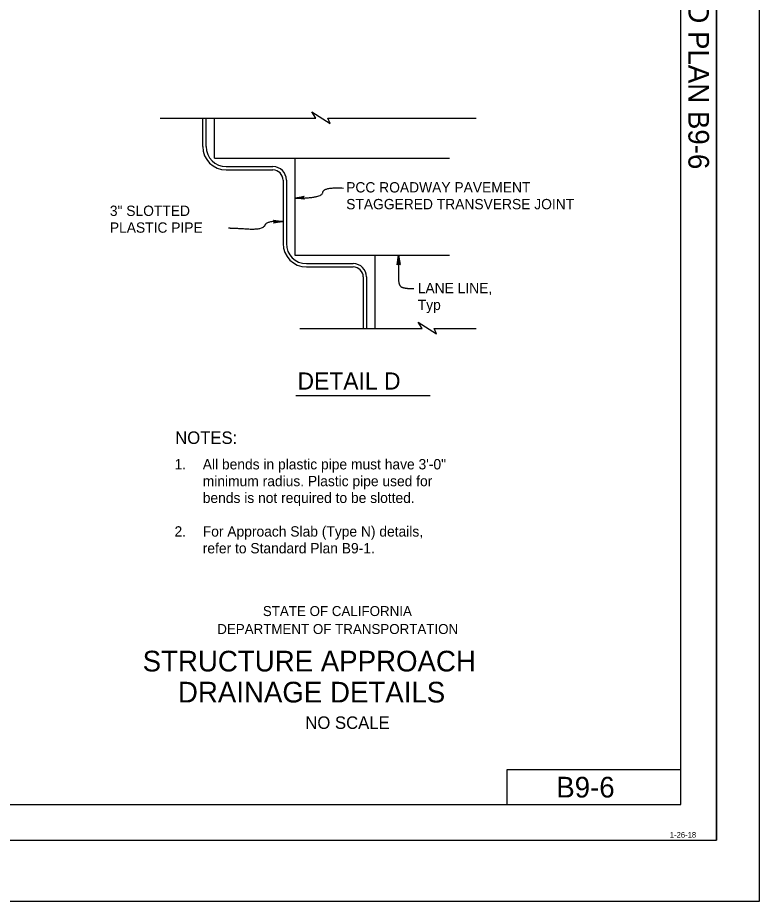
# Model space of a CAD drawing. Extents: x -893 to 867, y -474 to 712.
# Drawn here: x 346 to 867, y -474 to 146 of the extents above; entities that cross this region are included whole.
import ezdxf

# ---------------------------------------------------------------- set-up
doc = ezdxf.new("R2010")
doc.units = 0
for name, color, linetype in [('10 Sheet Format', 7, 'Continuous'), ('12 Coord Grid', 7, 'Continuous'), ('214 Text and Titles', 7, 'Continuous'), ('222 Structural Steel', 7, 'Continuous'), ('240 Concrete', 7, 'Continuous'), ('60 Nongeo Data', 7, 'Continuous')]:
    doc.layers.add(name, color=color, linetype=linetype)

msp = doc.modelspace()

# ---------------------------------------------------------------- linework, layer by layer
at = {"layer": '10 Sheet Format'}
for p, q in [((836.55, 668.96), (836.55, -431.05)), ((811.55, -406.04), (811.55, 643.96)), ((811.55, -381.95), (689.5, -381.95)), ((689.5, -381.95), (689.5, -406.04)), ((-813.45, -406.04), (811.55, -406.04)), ((-863.46, -431.05), (836.55, -431.05))]:
    msp.add_line(p, q, dxfattribs=at)
for points in [[(-893.46, -474.05), (866.55, -474.05), (866.55, 711.96), (-893.46, 711.96)], [(-863.46, -431.05), (836.55, -431.05), (836.55, 668.96), (-863.46, 668.96)]]:
    msp.add_lwpolyline(points, close=True, dxfattribs=at)
at = {"layer": '12 Coord Grid'}
for p, q in [((540.61, 18.99), (547.14, 20.44)), ((540.61, 18.99), (546.99, 20.15)), ((546.83, 19.87), (540.61, 18.99)), ((546.68, 19.59), (540.61, 18.99)), ((546.52, 19.3), (540.61, 18.99)), ((540.61, 18.99), (546.71, 19.03)), ((547.26, 18.24), (540.61, 18.99)), ((540.61, 18.99), (546.89, 18.77)), ((547.07, 18.5), (540.61, 18.99)), ((546.52, 19.3), (546.83, 19.87)), ((546.89, 18.77), (546.52, 19.3)), ((546.83, 19.87), (547.14, 20.44)), ((546.89, 18.77), (547.26, 18.24)), ((526.14, 3.11), (525.8, 3.66)), ((525.8, 3.66), (532.4, 2.56)), ((532.4, 2.56), (525.8, 1.45)), ((526.14, 2), (525.8, 1.45)), ((525.97, 3.38), (532.4, 2.56)), ((532.4, 2.56), (525.97, 1.73)), ((532.4, 2.56), (526.14, 3.11)), ((526.14, 3.11), (526.48, 2.56)), ((526.14, 2), (532.4, 2.56)), ((526.48, 2.56), (526.14, 2)), ((532.4, 2.56), (526.31, 2.83)), ((526.31, 2.28), (532.4, 2.56)), ((526.48, 2.56), (532.4, 2.56)), ((612.46, -27.65), (613.4, -21.02)), ((612.73, -27.47), (613.4, -21.02)), ((613.4, -21.02), (613, -27.29)), ((613.4, -21.02), (613.27, -27.12)), ((613.54, -26.94), (613.4, -21.02)), ((613.4, -21.02), (614.66, -27.59)), ((614.1, -27.27), (613.4, -21.02)), ((613.82, -27.1), (613.4, -21.02)), ((613.4, -21.02), (614.38, -27.43)), ((613, -27.29), (612.46, -27.65)), ((613, -27.29), (613.54, -26.94)), ((613.54, -26.94), (614.1, -27.27)), ((614.1, -27.27), (614.66, -27.59))]:
    msp.add_line(p, q, dxfattribs=at)
for points in [[(540.61, 18.99), (559.99, 19.03), (560.67, 26.99), (574.88, 26.08)], [(532.4, 2.56), (521.09, 3.37), (518.17, -3.41), (497.04, -2.11), (494.06, -2.11)], [(624.08, -44.6), (618.79, -44.6), (613.72, -42.91), (613.72, -33.92), (613.4, -21.02)]]:
    msp.add_open_spline(points, degree=2, dxfattribs=at)
at = {"layer": '214 Text and Titles'}
msp.add_line((541.28, -119.3), (635.56, -119.3), dxfattribs=at)
at = {"layer": '222 Structural Steel'}
for p, q in [((476.13, 55.19), (476.13, 75.12)), ((478.47, 55.19), (478.47, 75.12)), ((492.54, 41.12), (525.37, 41.12)), ((492.54, 38.77), (525.37, 38.77)), ((532.4, 31.74), (532.4, -12.81)), ((534.75, 31.74), (534.75, -12.81)), ((548.82, -26.88), (581.64, -26.88)), ((548.82, -29.23), (581.64, -29.23)), ((588.68, -36.26), (588.68, -72.4)), ((591.02, -36.26), (591.02, -72.4))]:
    msp.add_line(p, q, dxfattribs=at)
for centre, radius, start, end in [((492.54, 55.19), 16.41, 180, 270), ((492.54, 55.19), 14.07, 180, 270), ((525.37, 31.74), 9.38, 0, 90), ((525.37, 31.74), 7.03, 0, 90), ((548.82, -12.81), 16.41, 180, 270), ((548.82, -12.81), 14.07, 180, 270), ((581.64, -36.26), 9.38, 0, 90), ((581.64, -36.26), 7.03, 0, 90)]:
    msp.add_arc(centre, radius, start, end, dxfattribs=at)
at = {"layer": '240 Concrete'}
for p, q in [((484.33, 46.98), (484.33, 75.12)), ((484.33, 46.98), (540.61, 46.98)), ((540.61, 46.98), (540.61, -21.02)), ((540.61, 46.98), (649.17, 46.98)), ((540.61, -21.02), (596.89, -21.02)), ((596.89, -21.02), (596.89, -72.4)), ((596.89, -21.02), (649.17, -21.02))]:
    msp.add_line(p, q, dxfattribs=at)
for points in [[(446.31, 75.12), (555.33, 75.12), (552.54, 79.53), (565.48, 71.35), (563.75, 75.12), (667.82, 75.12)], [(544.21, -72.4), (630, -72.4), (627.21, -68), (640.16, -76.17), (638.43, -72.4), (667.82, -72.4)]]:
    msp.add_lwpolyline(points, dxfattribs=at)

# ---------------------------------------------------------------- texts
at = {"layer": '10 Sheet Format'}
msp.add_text('2018 STANDARD PLAN B9-6', height=14.5, rotation=270, dxfattribs=at).set_placement((816.78, 296.8))
for s, height, p in [('STATE OF CALIFORNIA', 7, (518.26, -274.01)), ('DEPARTMENT OF TRANSPORTATION', 7, (486.26, -286.61)), ('STRUCTURE APPROACH', 14.5001, (433.92, -312.86)), ('DRAINAGE DETAILS', 14.5001, (458.69, -334.61)), ('NO SCALE', 8.75, (548.04, -353.14)), ('1-26-18', 4, (803.77, -429.46))]:
    msp.add_text(s, height=height, dxfattribs=at).set_placement(p)
at = {"layer": '214 Text and Titles'}
for s, height, p in [('PCC ROADWAY PAVEMENT', 7.247, (576.72, 23)), ('3" SLOTTED ', 7.247, (410.92, 6.55)), ('STAGGERED TRANSVERSE JOINT', 7.247, (576.72, 11.22)), ('PLASTIC PIPE', 7.247, (410.92, -5.22)), ('LANE LINE, ', 7.247, (626.92, -47.64)), ('Typ', 7.247, (626.92, -59.42)), ('DETAIL D', 12.005, (542.58, -115.19)), ('NOTES:', 8.75, (456.75, -153.31)), ('1.', 7.247, (456.28, -171.18)), ('All bends in plastic pipe must have 3\'-0" ', 7.247, (476.1, -171.18)), ('minimum radius. Plastic pipe used for ', 7.247, (476.1, -182.96)), ('bends is not required to be slotted.', 7.247, (476.1, -194.73)), ('For Approach Slab (Type N) details,', 7.247, (476.1, -218.28)), ('2.', 7.247, (456.28, -218.28)), ('refer to Standard Plan B9-1.', 7.247, (476.1, -230.06))]:
    msp.add_text(s, height=height, dxfattribs=at).set_placement(p)
at = {"layer": '60 Nongeo Data'}
msp.add_text('B9-6', height=14.5, dxfattribs=at).set_placement((724.09, -401.24))

doc.saveas('drawing.dxf')
